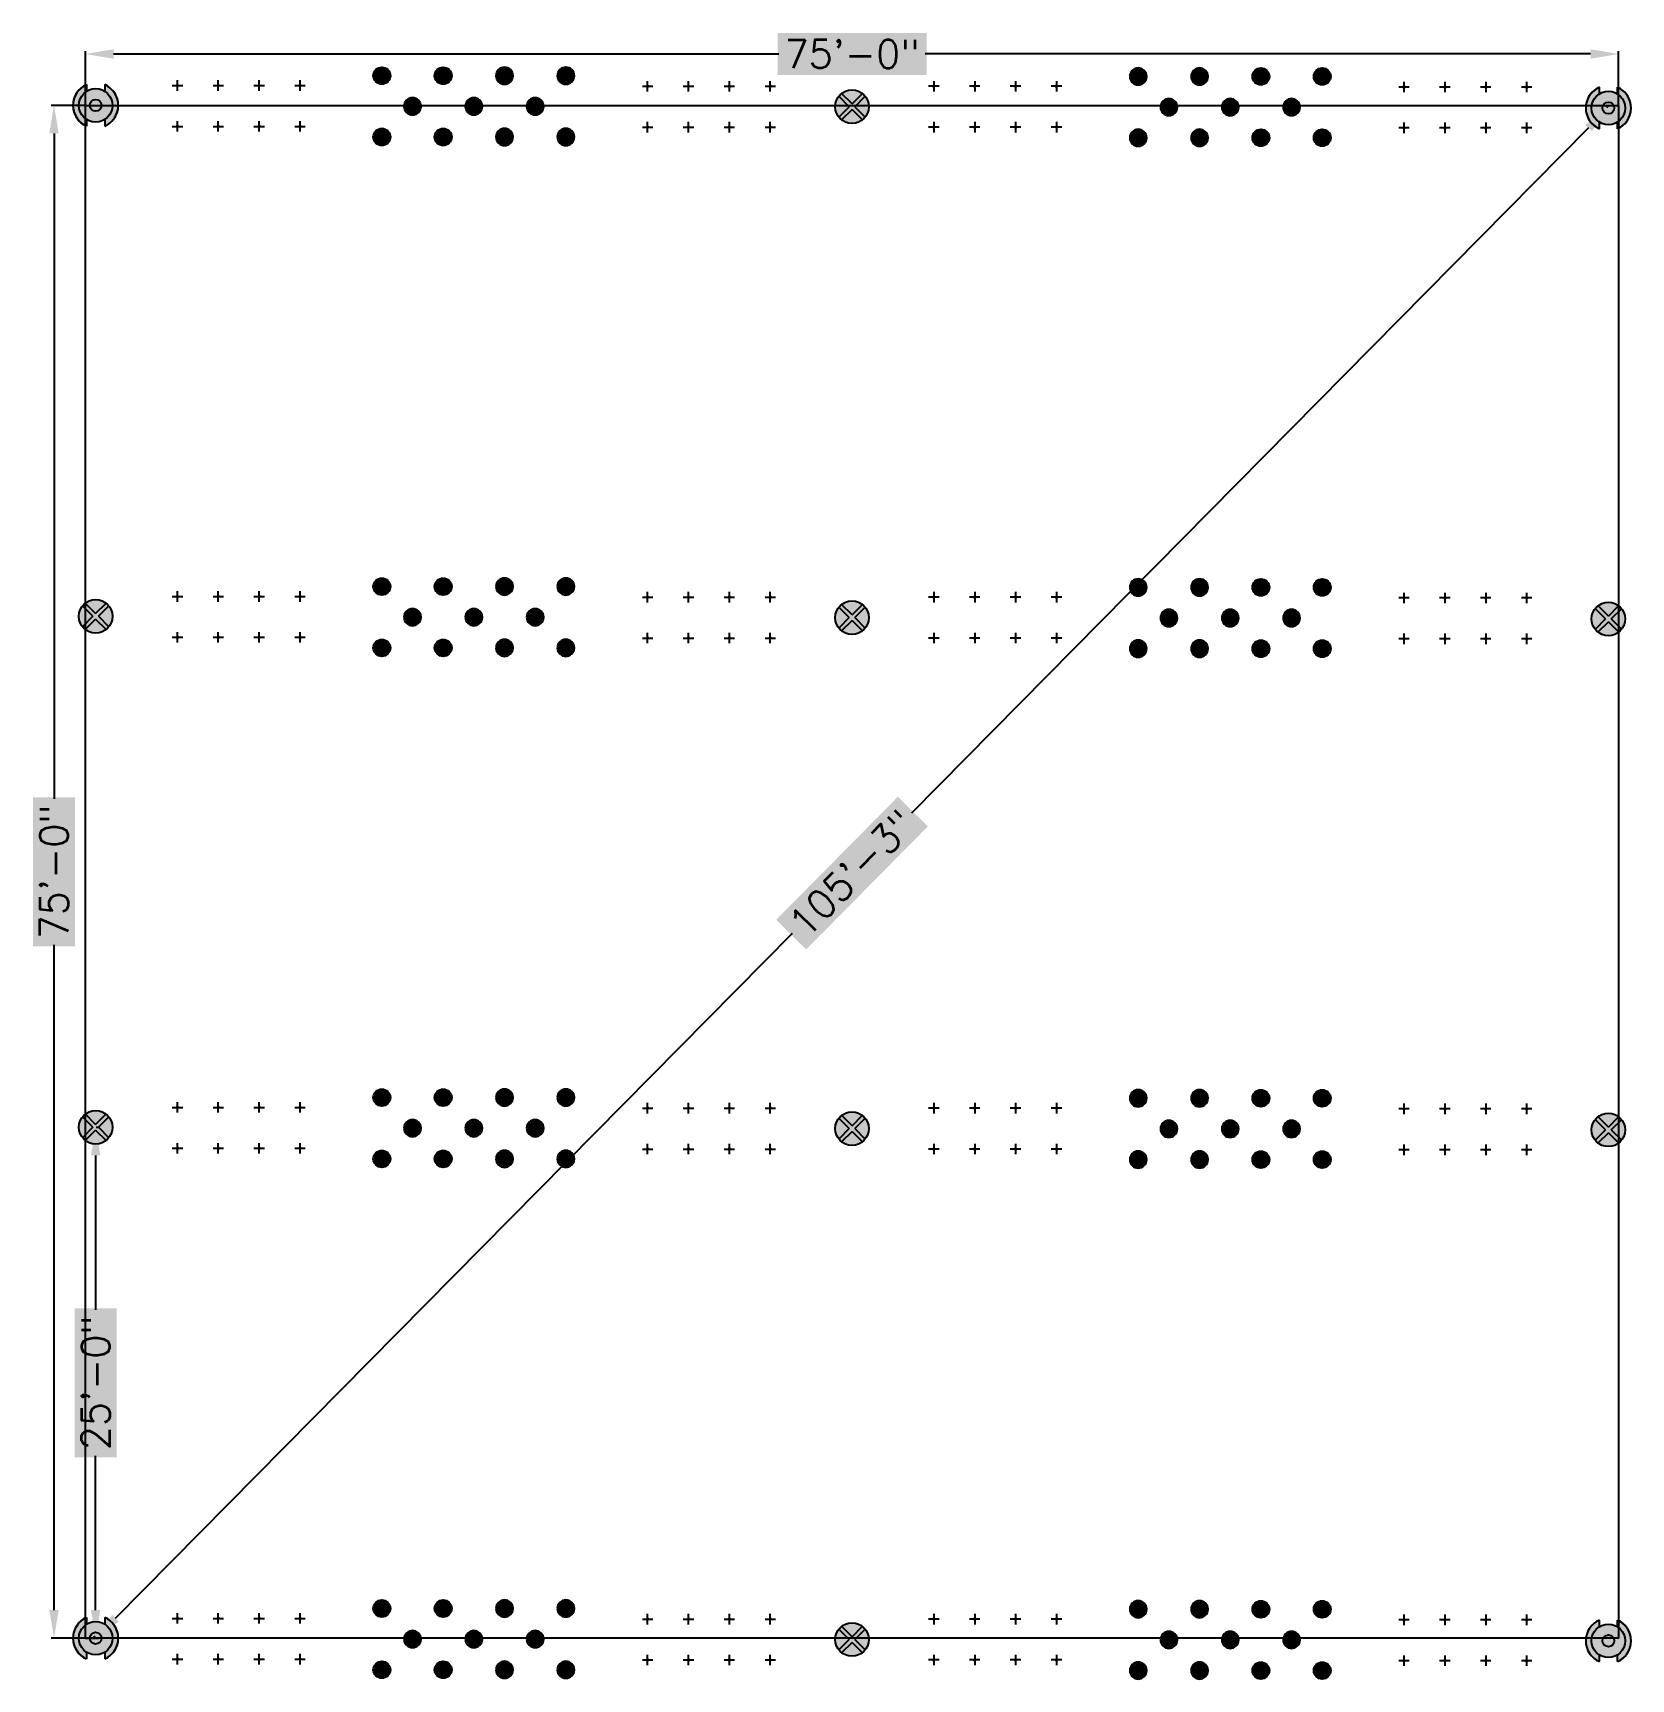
# Model space of a CAD drawing. Header units: feet. Extents: x 662.1 to 740.3, y -67.1 to 13.4.
import ezdxf

# ---------------------------------------------------------------- set-up
doc = ezdxf.new("R2010")
doc.units = ezdxf.units.FT
doc.header["$MEASUREMENT"] = 0
for name, color, linetype in [('Dim 1', 5, 'Continuous'), ('Product (Colored)', 250, 'Continuous'), ('Product (Red Only)', 1, 'Continuous')]:
    doc.layers.add(name, color=color, linetype=linetype)
doc.styles.add('Roman', font='romans')
doc.dimstyles.new('new style', dxfattribs={"dimscale": 2.75, "dimtxt": 0.5, "dimasz": 0.5, "dimexe": 0.05, "dimexo": 0.01, "dimgap": 0.05, "dimtad": 0, "dimdec": 0, "dimlfac": 12, "dimzin": 9, "dimdsep": 46, "dimlunit": 3, "dimtxsty": 'Roman', "dimcen": 0.09, "dimclrd": 5, "dimclre": 5, "dimclrt": 5, "dimadec": 0, "dimazin": 0, "dimtfac": 1, "dimtdec": 0, "dimtofl": 0, "dimtmove": 0, "dimatfit": 3, "dimfxl": 2.55, "dimtfill": 2, "dimtfillclr": 7, "dimtolj": 1, "dimtzin": 0, "dimlwd": -1, "dimlwe": -1, "dimarcsym": 0})

# ---------------------------------------------------------------- blocks, each defined once
blk = doc.blocks.new('*D366')
at = {"layer": 'Defpoints', "color": 0, "linetype": 'Continuous', "lineweight": 25, "transparency": 16777216}
for p in [(663.181, 9.868), (664.718, 9.868), (664.718, -65.13)]:
    blk.add_point(p, dxfattribs=at)
at = {"layer": 'Dim 1', "color": 5, "transparency": 16777216}
for p, q in [((664.691, 9.868), (663.043, 9.868)), ((663.181, 8.493), (663.181, -24.056)), ((663.181, -63.755), (663.181, -31.206)), ((664.691, -65.13), (663.043, -65.13))]:
    blk.add_line(p, q, dxfattribs=at)
at = {"layer": 'Dim 1', "color": 5, "linetype": 'Continuous', "lineweight": 25, "transparency": 16777216}
for points in [[(662.952, 8.493), (663.41, 8.493), (663.181, 9.868)], [(662.952, -63.755), (663.41, -63.755), (663.181, -65.13)]]:
    blk.add_solid(points, dxfattribs=at)
at = {"layer": 'Dim 1', "color": 5, "linetype": 'Continuous', "lineweight": 25, "transparency": 16777216, "insert": (663.181, -27.631), "char_height": 1.375, "attachment_point": 5, "rotation": 90, "style": 'Roman', "bg_fill": 1, "box_fill_scale": 1.25, "bg_fill_color": 7, "bg_fill_true_color": 16777215, "bg_fill_transparency": 0}
blk.add_mtext('\\A1;75\'-0"', dxfattribs=at)
blk = doc.blocks.new('*D367')
at = {"layer": 'Defpoints', "color": 0, "linetype": 'Continuous', "lineweight": 25, "transparency": 16777216}
for p in [(739.718, 12.383), (664.718, 9.868), (739.718, 9.868)]:
    blk.add_point(p, dxfattribs=at)
at = {"layer": 'Dim 1', "color": 5, "transparency": 16777216}
for p, q in [((664.718, 9.895), (664.718, 12.52)), ((666.093, 12.383), (698.643, 12.383)), ((738.343, 12.383), (705.793, 12.383)), ((739.718, 9.895), (739.718, 12.52))]:
    blk.add_line(p, q, dxfattribs=at)
at = {"layer": 'Dim 1', "color": 5, "linetype": 'Continuous', "lineweight": 25, "transparency": 16777216}
for points in [[(666.093, 12.612), (666.093, 12.154), (664.718, 12.383)], [(738.343, 12.612), (738.343, 12.154), (739.718, 12.383)]]:
    blk.add_solid(points, dxfattribs=at)
at = {"layer": 'Dim 1', "color": 5, "linetype": 'Continuous', "lineweight": 25, "transparency": 16777216, "insert": (702.218, 12.383), "char_height": 1.375, "attachment_point": 5, "style": 'Roman', "bg_fill": 1, "box_fill_scale": 1.25, "bg_fill_color": 7, "bg_fill_true_color": 16777215, "bg_fill_transparency": 0}
blk.add_mtext('\\A1;75\'-0"', dxfattribs=at)
blk = doc.blocks.new('Purple BSTR')
at = {"layer": 'Product (Colored)', "transparency": 33554687}
h = blk.add_hatch(color=200, dxfattribs=at)
h.dxf.hatch_style = 1
edge = h.paths.add_edge_path()
edge.add_arc((0, 0), 0.025, 0, 360)
at = {"layer": 'Product (Colored)', "color": 200}
for p, q in [((-0.025, 0), (-0.077, 0)), ((0.025, 0), (-0.025, 0)), ((0, 0.077), (0, 0.025)), ((0, 0.025), (0, -0.025)), ((0.077, 0), (0.025, 0)), ((0, -0.025), (0, -0.077))]:
    blk.add_line(p, q, dxfattribs=at)
blk = doc.blocks.new('BSTR Single')
at = {"transparency": 33554687}
h = blk.add_hatch(color=256, dxfattribs=at)
h.dxf.hatch_style = 1
edge = h.paths.add_edge_path()
edge.add_arc((0, 0), 0.025, 0, 360)
for p, q in [((-0.025, 0), (-0.077, 0)), ((0, 0.077), (0, 0.025)), ((0.077, 0), (0.025, 0)), ((0, -0.025), (0, -0.077))]:
    blk.add_line(p, q)
blk.add_blockref('Purple BSTR', (0, 0))
blk = doc.blocks.new('20 FOOT GEPS')
at = {"layer": 'Product (Red Only)'}
h = blk.add_hatch(color=3, dxfattribs=at)
h.dxf.hatch_style = 1
h.paths.add_polyline_path([(0.506, 0.645, 0.345381), (-0.506, 0.645), (0, 0.139)])
h.paths.add_polyline_path([(0.645, 0.506), (0.139, 0), (0.645, -0.506, 0.167827), (0.82, 0, 0.167827)])
h.paths.add_polyline_path([(0, -0.139), (-0.506, -0.645, 0.345381), (0.506, -0.645)])
h.paths.add_polyline_path([(-0.645, 0.506, 0.167827), (-0.82, 0, 0.167827), (-0.645, -0.506), (-0.139, 0)])
at = {"layer": 'Product (Red Only)', "true_color": 0x000000}
h = blk.add_hatch(color=18, dxfattribs=at)
h.dxf.hatch_style = 1
h.paths.add_polyline_path([(0.645, 0.506, 0.060218), (0.506, 0.645), (0, 0.139), (-0.506, 0.645, 0.060218), (-0.645, 0.506), (-0.139, 0), (-0.645, -0.506, 0.060218), (-0.506, -0.645), (0, -0.139), (0.506, -0.645, 0.060218), (0.645, -0.506), (0.139, 0)])
at = {"layer": 'Product (Red Only)', "color": 18, "true_color": 0x000000}
for p, q in [((-0.139, 0), (-0.65, 0.51)), ((0, 0.139), (-0.51, 0.65)), ((0, 0.139), (0.51, 0.65)), ((0.139, 0), (0.65, 0.51)), ((0.139, 0), (0.65, -0.51)), ((-0.139, 0), (-0.65, -0.51)), ((0, -0.139), (-0.51, -0.65)), ((0, -0.139), (0.51, -0.65))]:
    blk.add_line(p, q, dxfattribs=at)
blk.add_circle((0, 0), 0.82, dxfattribs=at)
blk = doc.blocks.new('12m GEPS')
at = {"layer": 'Product (Red Only)', "true_color": 0x000000}
h = blk.add_hatch(color=18, dxfattribs=at)
h.dxf.hatch_style = 1
h.paths.add_polyline_path([(-0.088, 0, 1), (0.088, 0, 1)])
h.paths.add_polyline_path([(0.135, 0.31), (0.135, 0.257), (0.135, 0.21, -0.255267), (0.25, 0, -0.255267), (0.135, -0.21), (0.135, -0.31, 0.654654)])
h.paths.add_polyline_path([(-0.135, 0.31, 0.654654), (-0.135, -0.31), (-0.135, -0.257), (-0.135, -0.21, -0.255267), (-0.25, 0, -0.255267), (-0.135, 0.21)])
at = {"layer": 'Product (Red Only)', "true_color": 0xf8991e}
h = blk.add_hatch(color=30, dxfattribs=at)
h.dxf.hatch_style = 1
edge = h.paths.add_edge_path()
edge.add_arc((0, 0), 0.0878, 0, 360)
edge = h.paths.add_edge_path()
edge.add_arc((0, 0), 0.25, 0, 180)
edge.add_arc((0, 0), 0.25, 180, 360)
at = {"layer": 'Product (Red Only)', "color": 18, "true_color": 0x000000}
for p, q in [((-0.135, 0.31), (-0.135, 0.21)), ((0.135, 0.31), (0.135, 0.257)), ((0.135, 0.31), (0.135, 0.21)), ((-0.135, -0.21), (-0.135, -0.31)), ((0.135, -0.21), (0.135, -0.31)), ((-0.135, -0.257), (-0.135, -0.31)), ((0.135, -0.257), (0.135, -0.31))]:
    blk.add_line(p, q, dxfattribs=at)
for radius in [0.25, 0.0878]:
    blk.add_circle((0, 0), radius, dxfattribs=at)
for start, end in [(113.5782, 246.4218), (121.3323, 238.6677), (293.5782, 66.4218), (301.3323, 58.6677)]:
    blk.add_arc((0, 0), 0.338, start, end, dxfattribs=at)
blk = doc.blocks.new('40 FOOT GEPS')
at = {"layer": 'Product (Red Only)', "color": 18, "true_color": 0x000000}
blk.add_circle((0, 0), 0.25, dxfattribs=at)
blk.add_blockref('12m GEPS', (0, 0), dxfattribs=at)
blk = doc.blocks.new('1.5m GEPS')
at = {"layer": 'Product (Red Only)'}
h = blk.add_hatch(color=1, dxfattribs=at)
h.dxf.hatch_style = 1
h.paths.add_polyline_path([(-0.125, 0, 1), (0.125, 0, 1)])
at = {"layer": 'Product (Red Only)', "color": 18, "true_color": 0x000000}
blk.add_circle((0, 0), 0.125, dxfattribs=at)
blk = doc.blocks.new('3 m GEPS')
at = {"layer": 'Product (Red Only)', "true_color": 0xa1e7fc}
h = blk.add_hatch(color=141, dxfattribs=at)
h.dxf.hatch_style = 1
edge = h.paths.add_edge_path(flags=16)
edge.add_arc((0, 0), 0.0458, 0, 360)
edge = h.paths.add_edge_path()
edge.add_arc((0, 0), 0.125, 180, 360)
edge.add_arc((0, 0), 0.125, 0, 180)
at = {"layer": 'Product (Red Only)', "true_color": 0x000000}
h = blk.add_hatch(color=18, dxfattribs=at)
h.dxf.hatch_style = 1
edge = h.paths.add_edge_path()
edge.add_arc((0, 0), 0.0458, 0, 360)
at = {"layer": 'Product (Red Only)', "color": 18, "true_color": 0x000000}
for radius in [0.125, 0.0456]:
    blk.add_circle((0, 0), radius, dxfattribs=at)
blk = doc.blocks.new('*D393')
at = {"layer": 'Defpoints', "color": 0, "linetype": 'Continuous', "lineweight": 25, "transparency": 16777216}
for p in [(665.218, -40.13), (665.218, -40.13), (665.218, -65.13)]:
    blk.add_point(p, dxfattribs=at)
at = {"layer": 'Dim 1', "color": 5, "transparency": 16777216}
for p, q in [((665.246, -40.13), (665.356, -40.13)), ((665.218, -41.505), (665.218, -49.055)), ((665.218, -63.755), (665.218, -56.205)), ((665.246, -65.13), (665.356, -65.13))]:
    blk.add_line(p, q, dxfattribs=at)
at = {"layer": 'Dim 1', "color": 5, "linetype": 'Continuous', "lineweight": 25, "transparency": 16777216}
for points in [[(664.989, -41.505), (665.448, -41.505), (665.218, -40.13)], [(664.989, -63.755), (665.448, -63.755), (665.218, -65.13)]]:
    blk.add_solid(points, dxfattribs=at)
at = {"layer": 'Dim 1', "color": 5, "linetype": 'Continuous', "lineweight": 25, "transparency": 16777216, "insert": (665.218, -52.63), "char_height": 1.375, "attachment_point": 5, "rotation": 90, "style": 'Roman', "bg_fill": 1, "box_fill_scale": 1.25, "bg_fill_color": 7, "bg_fill_true_color": 16777215, "bg_fill_transparency": 0}
blk.add_mtext('\\A1;25\'-0"', dxfattribs=at)
blk = doc.blocks.new('*D394')
at = {"layer": 'Defpoints', "color": 0, "linetype": 'Continuous', "lineweight": 25, "transparency": 16777216}
for p in [(739.218, 9.74), (739.218, 9.74), (665.218, -65.13)]:
    blk.add_point(p, dxfattribs=at)
at = {"layer": 'Dim 1', "color": 5, "transparency": 16777216}
for p, q in [((739.199, 9.759), (739.121, 9.836)), ((738.252, 8.762), (705.123, -24.757)), ((666.185, -64.153), (699.314, -30.634)), ((665.199, -65.111), (665.121, -65.034))]:
    blk.add_line(p, q, dxfattribs=at)
at = {"layer": 'Dim 1', "color": 5, "linetype": 'Continuous', "lineweight": 25, "transparency": 16777216}
for points in [[(738.089, 8.923), (738.415, 8.601), (739.218, 9.74)], [(666.022, -63.991), (666.348, -64.314), (665.218, -65.13)]]:
    blk.add_solid(points, dxfattribs=at)
at = {"layer": 'Dim 1', "color": 5, "linetype": 'Continuous', "lineweight": 25, "transparency": 16777216, "insert": (702.218, -27.695), "char_height": 1.375, "attachment_point": 5, "rotation": 45.33487, "style": 'Roman', "bg_fill": 1, "box_fill_scale": 1.25, "bg_fill_color": 7, "bg_fill_true_color": 16777215, "bg_fill_transparency": 0}
blk.add_mtext('\\A1;105\'-3"', dxfattribs=at)

msp = doc.modelspace()

# ---------------------------------------------------------------- linework, layer by layer
at = {"color": 18, "linetype": 'Continuous', "lineweight": 25, "true_color": 0x000000}
msp.add_lwpolyline([(664.718, 9.868), (739.718, 9.868), (739.718, -65.13), (664.718, -65.13)], close=True, dxfattribs=at)
at = {"color": 1, "linetype": 'Continuous', "lineweight": 25}
msp.add_lwpolyline([(664.718, -65.13), (665.218, -65.13)], dxfattribs=at)

# ---------------------------------------------------------------- block references
at = {"color": 18, "true_color": 0x000000, "rotation": 180}
for name, p, xscale, yscale, zscale in [('1.5m GEPS', (679.218, 11.322), 3.333333333333485, 3.333333333333485, 3.333333333333485), ('1.5m GEPS', (682.218, 11.322), 3.333333333333485, 3.333333333333485, 3.333333333333485), ('1.5m GEPS', (685.218, 11.322), -3.333333333333485, 3.333333333333414, 3.333333333333417), ('1.5m GEPS', (688.218, 11.322), -3.333333333333485, 3.333333333333414, 3.333333333333417), ('3 m GEPS', (680.718, 9.822), -3.333333333333485, 3.333333333333414, 3.333333333333417), ('3 m GEPS', (683.718, 9.822), -3.333333333333485, 3.333333333333414, 3.333333333333417), ('3 m GEPS', (686.718, 9.822), -3.333333333333485, 3.333333333333414, 3.333333333333417), ('1.5m GEPS', (679.218, 8.322), 3.333333333333485, 3.333333333333485, 3.333333333333485), ('1.5m GEPS', (682.218, 8.322), 3.333333333333485, 3.333333333333485, 3.333333333333485), ('1.5m GEPS', (685.218, 8.322), -3.333333333333485, 3.333333333333414, 3.333333333333417), ('1.5m GEPS', (688.218, 8.322), -3.333333333333485, 3.333333333333414, 3.333333333333417), ('1.5m GEPS', (679.218, -13.676), 3.333333333333485, 3.333333333333485, 3.333333333333485), ('1.5m GEPS', (682.218, -13.676), 3.333333333333485, 3.333333333333485, 3.333333333333485), ('1.5m GEPS', (685.218, -13.676), -3.333333333333485, 3.333333333333414, 3.333333333333417), ('1.5m GEPS', (688.218, -13.676), -3.333333333333485, 3.333333333333414, 3.333333333333417), ('3 m GEPS', (680.718, -15.176), -3.333333333333485, 3.333333333333414, 3.333333333333417), ('3 m GEPS', (683.718, -15.176), -3.333333333333485, 3.333333333333414, 3.333333333333417), ('3 m GEPS', (686.718, -15.176), -3.333333333333485, 3.333333333333414, 3.333333333333417), ('1.5m GEPS', (679.218, -16.676), 3.333333333333485, 3.333333333333485, 3.333333333333485), ('1.5m GEPS', (682.218, -16.676), 3.333333333333485, 3.333333333333485, 3.333333333333485), ('1.5m GEPS', (685.218, -16.676), -3.333333333333485, 3.333333333333414, 3.333333333333417), ('1.5m GEPS', (688.218, -16.676), -3.333333333333485, 3.333333333333414, 3.333333333333417), ('1.5m GEPS', (679.218, -38.676), 3.333333333333485, 3.333333333333485, 3.333333333333485), ('1.5m GEPS', (682.218, -38.676), 3.333333333333485, 3.333333333333485, 3.333333333333485), ('1.5m GEPS', (685.218, -38.676), -3.333333333333485, 3.333333333333414, 3.333333333333417), ('1.5m GEPS', (688.218, -38.676), -3.333333333333485, 3.333333333333414, 3.333333333333417), ('3 m GEPS', (680.718, -40.176), -3.333333333333485, 3.333333333333414, 3.333333333333417), ('3 m GEPS', (683.718, -40.176), -3.333333333333485, 3.333333333333414, 3.333333333333417), ('3 m GEPS', (686.718, -40.176), -3.333333333333485, 3.333333333333414, 3.333333333333417), ('1.5m GEPS', (679.218, -41.676), 3.333333333333485, 3.333333333333485, 3.333333333333485), ('1.5m GEPS', (682.218, -41.676), 3.333333333333485, 3.333333333333485, 3.333333333333485), ('1.5m GEPS', (685.218, -41.676), -3.333333333333485, 3.333333333333414, 3.333333333333417), ('1.5m GEPS', (688.218, -41.676), -3.333333333333485, 3.333333333333414, 3.333333333333417), ('1.5m GEPS', (679.218, -63.676), 3.333333333333485, 3.333333333333485, 3.333333333333485), ('1.5m GEPS', (682.218, -63.676), 3.333333333333485, 3.333333333333485, 3.333333333333485), ('1.5m GEPS', (685.218, -63.676), -3.333333333333485, 3.333333333333414, 3.333333333333417), ('1.5m GEPS', (688.218, -63.676), -3.333333333333485, 3.333333333333414, 3.333333333333417), ('3 m GEPS', (680.718, -65.176), -3.333333333333485, 3.333333333333414, 3.333333333333417), ('3 m GEPS', (683.718, -65.176), -3.333333333333485, 3.333333333333414, 3.333333333333417), ('3 m GEPS', (686.718, -65.176), -3.333333333333485, 3.333333333333414, 3.333333333333417), ('1.5m GEPS', (679.218, -66.676), 3.333333333333485, 3.333333333333485, 3.333333333333485), ('1.5m GEPS', (682.218, -66.676), 3.333333333333485, 3.333333333333485, 3.333333333333485), ('1.5m GEPS', (685.218, -66.676), -3.333333333333485, 3.333333333333414, 3.333333333333417), ('1.5m GEPS', (688.218, -66.676), -3.333333333333485, 3.333333333333414, 3.333333333333417)]:
    msp.add_blockref(name, p, dxfattribs=dict(at, xscale=xscale, yscale=yscale, zscale=zscale))
at = {"color": 18, "true_color": 0x000000}
for name, p, xscale, yscale, zscale in [('1.5m GEPS', (716.218, 11.285), -3.333333333333485, 3.333333333333414, 3.333333333333417), ('1.5m GEPS', (719.218, 11.285), -3.333333333333485, 3.333333333333414, 3.333333333333417), ('1.5m GEPS', (722.218, 11.285), 3.333333333333485, 3.333333333333485, 3.333333333333485), ('1.5m GEPS', (725.218, 11.285), 3.333333333333485, 3.333333333333485, 3.333333333333485), ('3 m GEPS', (717.718, 9.785), -3.333333333333485, 3.333333333333414, 3.333333333333417), ('3 m GEPS', (720.718, 9.785), -3.333333333333485, 3.333333333333414, 3.333333333333417), ('3 m GEPS', (723.718, 9.785), -3.333333333333485, 3.333333333333414, 3.333333333333417), ('1.5m GEPS', (716.218, 8.285), -3.333333333333485, 3.333333333333414, 3.333333333333417), ('1.5m GEPS', (719.218, 8.285), -3.333333333333485, 3.333333333333414, 3.333333333333417), ('1.5m GEPS', (722.218, 8.285), 3.333333333333485, 3.333333333333485, 3.333333333333485), ('1.5m GEPS', (725.218, 8.285), 3.333333333333485, 3.333333333333485, 3.333333333333485), ('1.5m GEPS', (716.218, -13.713), -3.333333333333485, 3.333333333333414, 3.333333333333417), ('1.5m GEPS', (719.218, -13.713), -3.333333333333485, 3.333333333333414, 3.333333333333417), ('1.5m GEPS', (722.218, -13.713), 3.333333333333485, 3.333333333333485, 3.333333333333485), ('1.5m GEPS', (725.218, -13.713), 3.333333333333485, 3.333333333333485, 3.333333333333485), ('3 m GEPS', (717.718, -15.213), -3.333333333333485, 3.333333333333414, 3.333333333333417), ('3 m GEPS', (720.718, -15.213), -3.333333333333485, 3.333333333333414, 3.333333333333417), ('3 m GEPS', (723.718, -15.213), -3.333333333333485, 3.333333333333414, 3.333333333333417), ('1.5m GEPS', (716.218, -16.713), -3.333333333333485, 3.333333333333414, 3.333333333333417), ('1.5m GEPS', (719.218, -16.713), -3.333333333333485, 3.333333333333414, 3.333333333333417), ('1.5m GEPS', (722.218, -16.713), 3.333333333333485, 3.333333333333485, 3.333333333333485), ('1.5m GEPS', (725.218, -16.713), 3.333333333333485, 3.333333333333485, 3.333333333333485), ('1.5m GEPS', (716.218, -38.713), -3.333333333333485, 3.333333333333414, 3.333333333333417), ('1.5m GEPS', (719.218, -38.713), -3.333333333333485, 3.333333333333414, 3.333333333333417), ('1.5m GEPS', (722.218, -38.713), 3.333333333333485, 3.333333333333485, 3.333333333333485), ('1.5m GEPS', (725.218, -38.713), 3.333333333333485, 3.333333333333485, 3.333333333333485), ('3 m GEPS', (717.718, -40.213), -3.333333333333485, 3.333333333333414, 3.333333333333417), ('3 m GEPS', (720.718, -40.213), -3.333333333333485, 3.333333333333414, 3.333333333333417), ('3 m GEPS', (723.718, -40.213), -3.333333333333485, 3.333333333333414, 3.333333333333417), ('1.5m GEPS', (716.218, -41.713), -3.333333333333485, 3.333333333333414, 3.333333333333417), ('1.5m GEPS', (719.218, -41.713), -3.333333333333485, 3.333333333333414, 3.333333333333417), ('1.5m GEPS', (722.218, -41.713), 3.333333333333485, 3.333333333333485, 3.333333333333485), ('1.5m GEPS', (725.218, -41.713), 3.333333333333485, 3.333333333333485, 3.333333333333485), ('1.5m GEPS', (716.218, -63.713), -3.333333333333485, 3.333333333333414, 3.333333333333417), ('1.5m GEPS', (719.218, -63.713), -3.333333333333485, 3.333333333333414, 3.333333333333417), ('1.5m GEPS', (722.218, -63.713), 3.333333333333485, 3.333333333333485, 3.333333333333485), ('1.5m GEPS', (725.218, -63.713), 3.333333333333485, 3.333333333333485, 3.333333333333485), ('3 m GEPS', (717.718, -65.213), -3.333333333333485, 3.333333333333414, 3.333333333333417), ('3 m GEPS', (720.718, -65.213), -3.333333333333485, 3.333333333333414, 3.333333333333417), ('3 m GEPS', (723.718, -65.213), -3.333333333333485, 3.333333333333414, 3.333333333333417), ('1.5m GEPS', (716.218, -66.713), -3.333333333333485, 3.333333333333414, 3.333333333333417), ('1.5m GEPS', (719.218, -66.713), -3.333333333333485, 3.333333333333414, 3.333333333333417), ('1.5m GEPS', (722.218, -66.713), 3.333333333333485, 3.333333333333485, 3.333333333333485), ('1.5m GEPS', (725.218, -66.713), 3.333333333333485, 3.333333333333485, 3.333333333333485)]:
    msp.add_blockref(name, p, dxfattribs=dict(at, xscale=xscale, yscale=yscale, zscale=zscale))
at = {"layer": 'Product (Red Only)', "color": 18, "true_color": 0x000000, "xscale": 3.280799999999999, "yscale": 3.280799999999999, "zscale": 3.280799999999999}
for p in [(665.218, 9.868), (665.218, -65.13)]:
    msp.add_blockref('40 FOOT GEPS', p, dxfattribs=at)
at = {"layer": 'Product (Red Only)', "xscale": 3.333333999999923, "yscale": 3.333333999999923, "zscale": 3.333333999999923, "rotation": 180}
for p in [(669.218, 10.84), (671.218, 10.84), (673.218, 10.84), (675.218, 10.84), (692.218, 10.804), (694.218, 10.804), (696.218, 10.804), (698.218, 10.804), (669.218, 8.84), (671.218, 8.84), (673.218, 8.84), (675.218, 8.84), (692.218, 8.804), (694.218, 8.804), (696.218, 8.804), (698.218, 8.804), (669.218, -14.158), (671.218, -14.158), (673.218, -14.158), (675.218, -14.158), (692.218, -14.195), (694.218, -14.195), (696.218, -14.195), (698.218, -14.195), (669.218, -16.158), (671.218, -16.158), (673.218, -16.158), (675.218, -16.158), (692.218, -16.195), (694.218, -16.195), (696.218, -16.195), (698.218, -16.195), (669.218, -39.158), (671.218, -39.158), (673.218, -39.158), (675.218, -39.158), (692.218, -39.195), (694.218, -39.195), (696.218, -39.195), (698.218, -39.195), (669.218, -41.158), (671.218, -41.158), (673.218, -41.158), (675.218, -41.158), (692.218, -41.195), (694.218, -41.195), (696.218, -41.195), (698.218, -41.195), (669.218, -64.158), (671.218, -64.158), (673.218, -64.158), (675.218, -64.158), (692.218, -64.195), (694.218, -64.195), (696.218, -64.195), (698.218, -64.195), (669.218, -66.158), (671.218, -66.158), (673.218, -66.158), (675.218, -66.158), (692.218, -66.195), (694.218, -66.195), (696.218, -66.195), (698.218, -66.195)]:
    msp.add_blockref('BSTR Single', p, dxfattribs=at)
at = {"layer": 'Product (Red Only)', "color": 18, "true_color": 0x000000}
for p in [(702.218, 9.804), (665.218, -15.13), (702.218, -15.195), (739.218, -15.259), (665.218, -40.13), (702.218, -40.195), (739.218, -40.259), (702.218, -65.195)]:
    msp.add_blockref('20 FOOT GEPS', p, dxfattribs=at)
at = {"layer": 'Product (Red Only)', "xscale": 3.333333999999923, "yscale": 3.333333999999923, "zscale": 3.333333999999923}
for p in [(706.218, 10.804), (708.218, 10.804), (710.218, 10.804), (712.218, 10.804), (729.218, 10.767), (731.218, 10.767), (733.218, 10.767), (735.218, 10.767), (706.218, 8.804), (708.218, 8.804), (710.218, 8.804), (712.218, 8.804), (729.218, 8.767), (731.218, 8.767), (733.218, 8.767), (735.218, 8.767), (706.218, -14.195), (708.218, -14.195), (710.218, -14.195), (712.218, -14.195), (729.218, -14.231), (731.218, -14.231), (733.218, -14.231), (735.218, -14.231), (706.218, -16.195), (708.218, -16.195), (710.218, -16.195), (712.218, -16.195), (729.218, -16.231), (731.218, -16.231), (733.218, -16.231), (735.218, -16.231), (706.218, -39.195), (708.218, -39.195), (710.218, -39.195), (712.218, -39.195), (729.218, -39.231), (731.218, -39.231), (733.218, -39.231), (735.218, -39.231), (706.218, -41.195), (708.218, -41.195), (710.218, -41.195), (712.218, -41.195), (729.218, -41.231), (731.218, -41.231), (733.218, -41.231), (735.218, -41.231), (706.218, -64.195), (708.218, -64.195), (710.218, -64.195), (712.218, -64.195), (729.218, -64.231), (731.218, -64.231), (733.218, -64.231), (735.218, -64.231), (706.218, -66.195), (708.218, -66.195), (710.218, -66.195), (712.218, -66.195), (729.218, -66.231), (731.218, -66.231), (733.218, -66.231), (735.218, -66.231)]:
    msp.add_blockref('BSTR Single', p, dxfattribs=at)
at = {"layer": 'Product (Red Only)', "color": 18, "true_color": 0x000000, "xscale": 3.280799999999999, "yscale": 3.280799999999999, "zscale": 3.280799999999999, "rotation": 180}
for p in [(739.218, 9.74), (739.218, -65.259)]:
    msp.add_blockref('40 FOOT GEPS', p, dxfattribs=at)

# ---------------------------------------------------------------- dimensions: what is measured, and where the dimension line sits
at = {"layer": 'Dim 1', "color": 1, "linetype": 'Continuous', "lineweight": 25}
dim = msp.add_linear_dim(base=(739.718, 12.383), p1=(664.718, 9.868), p2=(739.718, 9.868), dimstyle='new style', dxfattribs=at)
dim.commit()
dim.dimension.update_dxf_attribs({"geometry": '*D367', "text_midpoint": (702.218, 12.383)})
dim = msp.add_linear_dim(base=(663.181, 9.868), p1=(664.718, -65.13), p2=(664.718, 9.868), angle=90, dimstyle='new style', dxfattribs=at)
dim.commit()
dim.dimension.update_dxf_attribs({"geometry": '*D366', "text_midpoint": (663.181, -27.631), "dimtype": 160})
dim = msp.add_aligned_dim(p1=(665.218, -65.13), p2=(739.218, 9.74), distance=0, dimstyle='new style', dxfattribs=at)
dim.commit()
dim.dimension.update_dxf_attribs({"geometry": '*D394', "text_midpoint": (702.218, -27.695)})
dim = msp.add_linear_dim(base=(665.218, -40.13), p1=(665.218, -65.13), p2=(665.218, -40.13), angle=90, dimstyle='new style', dxfattribs=at)
dim.commit()
dim.dimension.update_dxf_attribs({"geometry": '*D393', "text_midpoint": (665.218, -52.63)})

doc.saveas('drawing.dxf')
